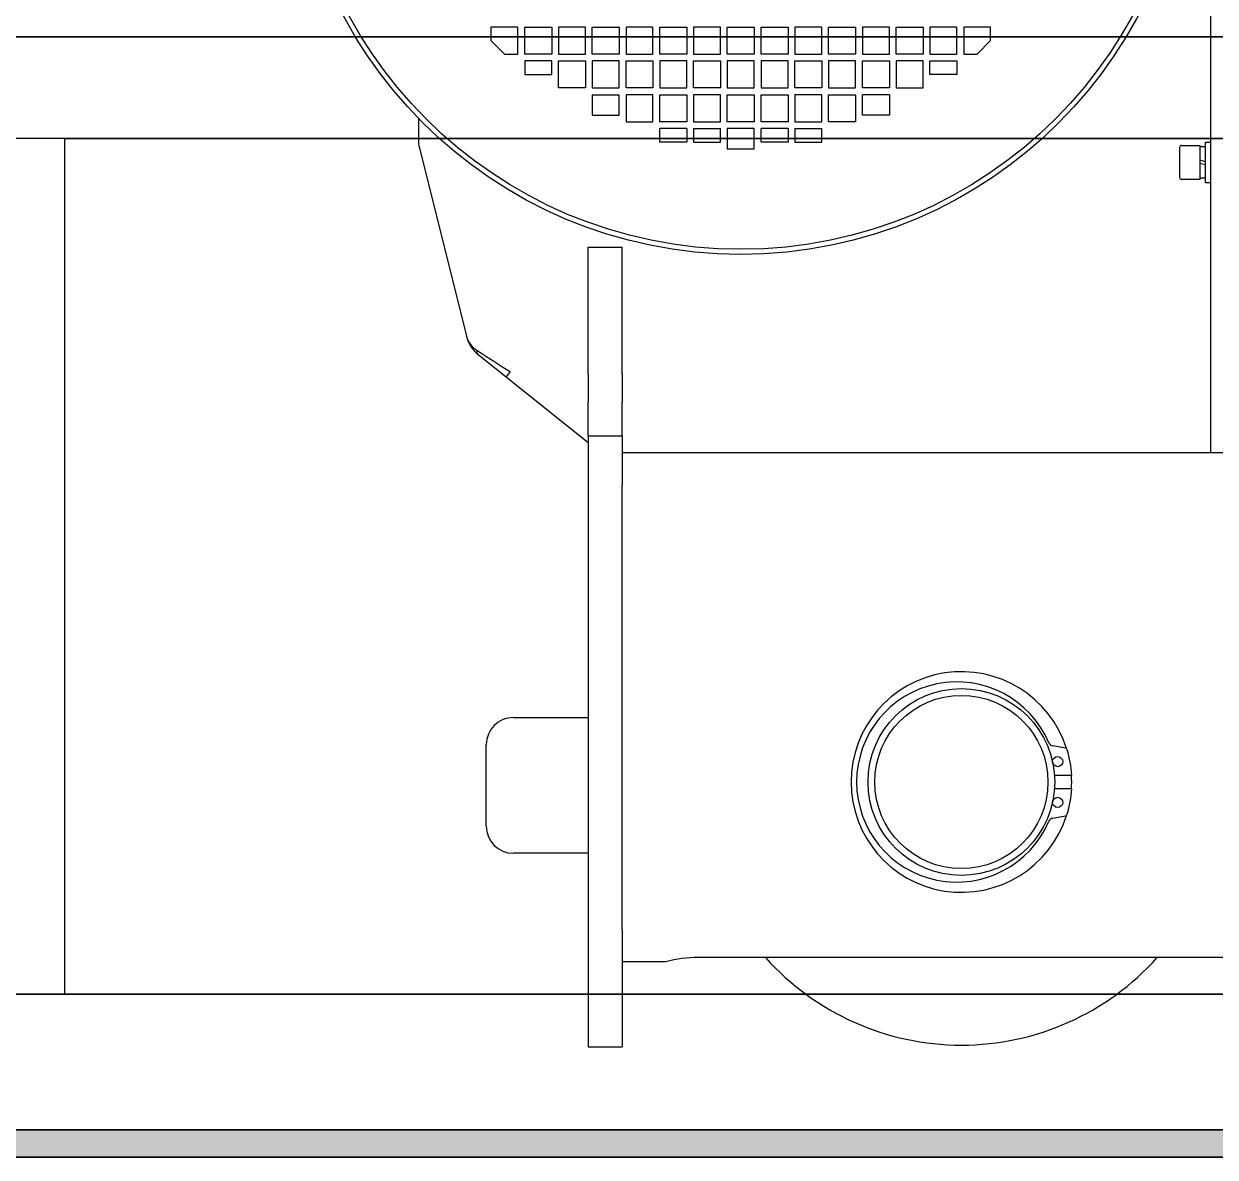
# Model space of a CAD drawing. Extents: x 220580 to 2027826, y -309201 to 71987.
# Drawn here: x 1051620.5 to 1052002.1, y -210433.6 to -210070.8 of the extents above; entities that cross this region are included whole.
import ezdxf

# ---------------------------------------------------------------- set-up
doc = ezdxf.new("R2010")
doc.units = 0
for name, color, linetype in [('A-LIN-V', 9, 'Continuous'), ('GB894．1-86轴用弹性挡圈', 7, 'Continuous'), ('JVOG4900B6S8', 7, 'Continuous'), ('N010122-0000129_', 7, 'Continuous'), ('N040301-0000177_', 7, 'Continuous'), ('N040413-0000113_', 7, 'Continuous'), ('N080101-0000117', 7, 'Continuous'), ('N090101-0000023_', 7, 'Continuous'), ('N090103-0000003_', 7, 'Continuous'), ('N090403-0000263_', 7, 'Continuous'), ('WASHER_GBIT_93_1', 7, 'Continuous'), ('WASHER_GBIT_95_2', 7, 'Continuous'), ('主', 7, 'Continuous'), ('主梁佹爮鏉', 7, 'Continuous')]:
    doc.layers.add(name, color=color, linetype=linetype)

# ---------------------------------------------------------------- blocks, each defined once
blk = doc.blocks.new('23423wer')
at = {"layer": 'A-LIN-V', "color": 1}
for p, q in [((-1674651.93, 542141.1), (-1670089.58, 542141.1)), ((-1671851.37, 542117.1), (-1674651.93, 542117.1)), ((-1667588.3, 541915.5), (-1674651.93, 541915.5)), ((-1674651.93, 541883.5), (-1672256.29, 541883.5)), ((-1668701.94, 541877.1), (-1674651.93, 541877.1))]:
    blk.add_line(p, q, dxfattribs=at)
blk = doc.blocks.new('23423wer-M')
at = {"layer": 'A-LIN-V'}
h = blk.add_hatch(color=1, dxfattribs=at)
h.dxf.hatch_style = 1
edge = h.paths.add_edge_path()
edge.add_spline(control_points=[(1672257.2, 541877.1), (1672257.17, 541879.23), (1672257.14, 541881.36), (1672257.1, 541883.5)], knot_values=[-38.32518, -38.32518, -38.32518, -38.32518, -31.932828, -31.932828, -31.932828, -31.932828], degree=3, periodic=0)
edge.add_line((1672257.1, 541883.5), (1672254.39, 541883.5))
edge.add_line((1672254.39, 541883.5), (1671666.48, 541883.5))
edge.add_line((1671666.48, 541883.5), (1671665.73, 541877.1))
edge.add_line((1671665.73, 541877.1), (1672257.2, 541877.1))
at = {"layer": 'A-LIN-V', "color": 1}
for p, q in [((1674651.93, 542141.1), (1670089.58, 542141.1)), ((1671851.37, 542117.1), (1674651.93, 542117.1)), ((1671851.37, 541915.5), (1671851.37, 542117.1)), ((1667588.3, 541915.5), (1674651.93, 541915.5)), ((1672256.29, 541915.5), (1667588.3, 541915.5)), ((1672256.29, 541883.5), (1667428.3, 541883.5)), ((1668701.94, 541877.1), (1674651.93, 541877.1))]:
    blk.add_line(p, q, dxfattribs=at)
at = {"layer": 'GB894．1-86轴用弹性挡圈', "color": 1, "linetype": 'Continuous'}
for p, q in [((1672087.23, 541973.5), (1672084.24, 541974.02)), ((1672084.66, 541967.1), (1672088.75, 541967.1)), ((1672088.75, 541963.9), (1672084.66, 541963.9)), ((1672084.24, 541956.97), (1672087.23, 541957.5))]:
    blk.add_line(p, q, dxfattribs=at)
for centre in [(1672085.42, 541970.3), (1672085.42, 541960.7)]:
    blk.add_circle(centre, 1.2, dxfattribs=at)
for centre, radius, start, end in [((1672061.62, 541965.5), 23.6, 23.0473, 336.9527), ((1672084.45, 541975.21), 1.2, 203.0473, 260), ((1672087.13, 541972.95), 0.56, 16.9699, 80), ((1672062.72, 541965.5), 26.08, 3.5173, 16.9699), ((1672062.72, 541965.5), 26.08, 343.0301, 356.4827), ((1672084.45, 541955.79), 1.2, 100, 156.9527), ((1672087.13, 541958.05), 0.56, 280, 343.0301)]:
    blk.add_arc(centre, radius, start, end, dxfattribs=at)
at = {"layer": 'JVOG4900B6S8', "color": 1, "linetype": 'Continuous'}
for p, q in [((1671958.18, 542143.36), (1671951.82, 542143.36)), ((1671951.82, 542143.36), (1671951.82, 542140.2)), ((1671958.18, 542137), (1671958.18, 542143.36)), ((1671959.78, 542143.36), (1671966.14, 542143.36)), ((1671959.78, 542137), (1671959.78, 542143.36)), ((1671966.14, 542143.36), (1671966.14, 542137)), ((1671974.1, 542143.36), (1671967.74, 542143.36)), ((1671967.74, 542143.36), (1671967.74, 542137)), ((1671974.1, 542137), (1671974.1, 542143.36)), ((1671975.7, 542143.36), (1671982.06, 542143.36)), ((1671975.7, 542137), (1671975.7, 542143.36)), ((1671982.06, 542143.36), (1671982.06, 542137)), ((1671990.02, 542143.36), (1671983.66, 542143.36)), ((1671983.66, 542143.36), (1671983.66, 542137)), ((1671990.02, 542137), (1671990.02, 542143.36)), ((1671991.62, 542143.36), (1671997.98, 542143.36)), ((1671991.62, 542137), (1671991.62, 542143.36)), ((1671997.98, 542143.36), (1671997.98, 542137)), ((1671999.58, 542143.36), (1671999.58, 542137)), ((1672005.94, 542143.36), (1671999.58, 542143.36)), ((1672005.94, 542137), (1672005.94, 542143.36)), ((1672007.54, 542137), (1672007.54, 542143.36)), ((1672007.54, 542143.36), (1672013.9, 542143.36)), ((1672013.9, 542143.36), (1672013.9, 542137)), ((1672015.5, 542137), (1672015.5, 542143.36)), ((1672015.5, 542143.36), (1672021.86, 542143.36)), ((1672021.86, 542143.36), (1672021.86, 542137)), ((1672029.82, 542143.36), (1672023.46, 542143.36)), ((1672023.46, 542143.36), (1672023.46, 542137)), ((1672029.82, 542137), (1672029.82, 542143.36)), ((1672031.42, 542137), (1672031.42, 542143.36)), ((1672031.42, 542143.36), (1672037.78, 542143.36)), ((1672037.78, 542143.36), (1672037.78, 542137)), ((1672045.74, 542143.36), (1672039.38, 542143.36)), ((1672039.38, 542143.36), (1672039.38, 542137)), ((1672045.74, 542137), (1672045.74, 542143.36)), ((1672047.34, 542143.36), (1672053.7, 542143.36)), ((1672047.34, 542137), (1672047.34, 542143.36)), ((1672053.7, 542143.36), (1672053.7, 542137)), ((1672061.66, 542143.36), (1672055.3, 542143.36)), ((1672055.3, 542143.36), (1672055.3, 542137)), ((1672061.66, 542137), (1672061.66, 542143.36)), ((1672069.62, 542143.36), (1672063.26, 542143.36)), ((1672063.26, 542143.36), (1672063.26, 542137)), ((1672069.62, 542140.2), (1672069.62, 542143.36)), ((1671951.82, 542140.2), (1671955.02, 542137)), ((1672066.42, 542137), (1672069.62, 542140.2)), ((1671955.02, 542137), (1671958.18, 542137)), ((1671966.14, 542137), (1671959.78, 542137)), ((1671966.14, 542135.4), (1671959.78, 542135.4)), ((1671959.78, 542135.4), (1671959.78, 542132.2)), ((1671966.14, 542132.2), (1671966.14, 542135.4)), ((1671967.74, 542137), (1671974.1, 542137)), ((1671967.74, 542135.4), (1671974.1, 542135.4)), ((1671967.74, 542129.04), (1671967.74, 542135.4)), ((1671974.1, 542135.4), (1671974.1, 542129.04)), ((1671982.06, 542137), (1671975.7, 542137)), ((1671982.06, 542135.4), (1671975.7, 542135.4)), ((1671975.7, 542135.4), (1671975.7, 542129.04)), ((1671982.06, 542129.04), (1671982.06, 542135.4)), ((1671983.66, 542137), (1671990.02, 542137)), ((1671983.66, 542129.04), (1671983.66, 542135.4)), ((1671983.66, 542135.4), (1671990.02, 542135.4)), ((1671990.02, 542135.4), (1671990.02, 542129.04)), ((1671997.98, 542137), (1671991.62, 542137)), ((1671991.62, 542135.4), (1671991.62, 542129.04)), ((1671997.98, 542135.4), (1671991.62, 542135.4)), ((1671997.98, 542129.04), (1671997.98, 542135.4)), ((1671999.58, 542137), (1672005.94, 542137)), ((1671999.58, 542135.4), (1672005.94, 542135.4)), ((1671999.58, 542129.04), (1671999.58, 542135.4)), ((1672005.94, 542135.4), (1672005.94, 542129.04)), ((1672013.9, 542137), (1672007.54, 542137)), ((1672007.54, 542135.4), (1672007.54, 542129.04)), ((1672013.9, 542135.4), (1672007.54, 542135.4)), ((1672013.9, 542129.04), (1672013.9, 542135.4)), ((1672021.86, 542137), (1672015.5, 542137)), ((1672021.86, 542135.4), (1672015.5, 542135.4)), ((1672015.5, 542135.4), (1672015.5, 542129.04)), ((1672021.86, 542129.04), (1672021.86, 542135.4)), ((1672023.46, 542137), (1672029.82, 542137)), ((1672023.46, 542135.4), (1672029.82, 542135.4)), ((1672023.46, 542129.04), (1672023.46, 542135.4)), ((1672029.82, 542135.4), (1672029.82, 542129.04)), ((1672037.78, 542137), (1672031.42, 542137)), ((1672031.42, 542135.4), (1672031.42, 542129.04)), ((1672037.78, 542135.4), (1672031.42, 542135.4)), ((1672037.78, 542129.04), (1672037.78, 542135.4)), ((1672039.38, 542137), (1672045.74, 542137)), ((1672039.38, 542135.4), (1672045.74, 542135.4)), ((1672039.38, 542129.04), (1672039.38, 542135.4)), ((1672045.74, 542135.4), (1672045.74, 542129.04)), ((1672053.7, 542137), (1672047.34, 542137)), ((1672053.7, 542135.4), (1672047.34, 542135.4)), ((1672047.34, 542135.4), (1672047.34, 542129.04)), ((1672053.7, 542129.04), (1672053.7, 542135.4)), ((1672055.3, 542137), (1672061.66, 542137)), ((1672055.3, 542135.4), (1672061.66, 542135.4)), ((1672055.3, 542132.2), (1672055.3, 542135.4)), ((1672061.66, 542135.4), (1672061.66, 542132.2)), ((1672063.26, 542137), (1672066.42, 542137)), ((1671959.78, 542132.2), (1671966.14, 542132.2)), ((1672061.66, 542132.2), (1672055.3, 542132.2)), ((1671974.1, 542129.04), (1671967.74, 542129.04)), ((1671975.7, 542129.04), (1671982.06, 542129.04)), ((1671975.7, 542127.44), (1671982.06, 542127.44)), ((1671975.7, 542127.44), (1671975.7, 542122.64)), ((1671982.06, 542122.64), (1671982.06, 542127.44)), ((1671990.02, 542129.04), (1671983.66, 542129.04)), ((1671990.02, 542127.44), (1671983.66, 542127.44)), ((1671983.66, 542127.44), (1671983.66, 542121.08)), ((1671990.02, 542121.08), (1671990.02, 542127.44)), ((1671991.62, 542129.04), (1671997.98, 542129.04)), ((1671991.62, 542127.44), (1671997.98, 542127.44)), ((1671991.62, 542121.08), (1671991.62, 542127.44)), ((1671997.98, 542127.44), (1671997.98, 542121.08)), ((1672005.94, 542129.04), (1671999.58, 542129.04)), ((1671999.58, 542127.44), (1671999.58, 542121.08)), ((1672005.94, 542127.44), (1671999.58, 542127.44)), ((1672005.94, 542121.08), (1672005.94, 542127.44)), ((1672007.54, 542129.04), (1672013.9, 542129.04)), ((1672007.54, 542127.44), (1672013.9, 542127.44)), ((1672007.54, 542121.08), (1672007.54, 542127.44)), ((1672013.9, 542127.44), (1672013.9, 542121.08)), ((1672015.5, 542129.04), (1672021.86, 542129.04)), ((1672015.5, 542127.44), (1672021.86, 542127.44)), ((1672015.5, 542121.08), (1672015.5, 542127.44)), ((1672021.86, 542127.44), (1672021.86, 542121.08)), ((1672029.82, 542129.04), (1672023.46, 542129.04)), ((1672023.46, 542127.44), (1672023.46, 542121.08)), ((1672029.82, 542127.44), (1672023.46, 542127.44)), ((1672029.82, 542121.08), (1672029.82, 542127.44)), ((1672031.42, 542129.04), (1672037.78, 542129.04)), ((1672031.42, 542121.08), (1672031.42, 542127.44)), ((1672031.42, 542127.44), (1672037.78, 542127.44)), ((1672037.78, 542127.44), (1672037.78, 542121.08)), ((1672045.74, 542129.04), (1672039.38, 542129.04)), ((1672045.74, 542127.44), (1672039.38, 542127.44)), ((1672039.38, 542122.64), (1672039.38, 542127.44)), ((1672045.74, 542127.44), (1672045.74, 542122.64)), ((1672047.34, 542129.04), (1672053.7, 542129.04)), ((1671934.72, 542121.89), (1671934.72, 542116.88)), ((1671975.7, 542122.64), (1671982.06, 542122.64)), ((1671983.66, 542121.08), (1671990.02, 542121.08)), ((1671997.98, 542121.08), (1671991.62, 542121.08)), ((1671999.58, 542121.08), (1672005.94, 542121.08)), ((1672013.9, 542121.08), (1672007.54, 542121.08)), ((1672021.86, 542121.08), (1672015.5, 542121.08)), ((1672023.46, 542121.08), (1672029.82, 542121.08)), ((1672037.78, 542121.08), (1672031.42, 542121.08)), ((1672045.74, 542122.64), (1672039.38, 542122.64)), ((1671997.98, 542119.48), (1671991.62, 542119.48)), ((1671991.62, 542116.28), (1671991.62, 542119.48)), ((1671997.98, 542119.48), (1671997.98, 542116.28)), ((1671999.58, 542119.48), (1672005.94, 542119.48)), ((1671999.58, 542119.48), (1671999.58, 542116.28)), ((1672005.94, 542116.28), (1672005.94, 542119.48)), ((1672013.9, 542119.48), (1672007.54, 542119.48)), ((1672007.54, 542119.48), (1672007.54, 542114.68)), ((1672013.9, 542114.68), (1672013.9, 542119.48)), ((1672021.86, 542119.48), (1672015.5, 542119.48)), ((1672015.5, 542116.28), (1672015.5, 542119.48)), ((1672021.86, 542119.48), (1672021.86, 542116.28)), ((1672023.46, 542119.48), (1672029.82, 542119.48)), ((1672023.46, 542119.48), (1672023.46, 542116.28)), ((1672029.82, 542116.28), (1672029.82, 542119.48)), ((1671997.98, 542116.28), (1671991.62, 542116.28)), ((1671999.58, 542116.28), (1672005.94, 542116.28)), ((1672021.86, 542116.28), (1672015.5, 542116.28)), ((1672023.46, 542116.28), (1672029.82, 542116.28)), ((1671934.96, 542114.94), (1671946.07, 542070.52)), ((1672007.54, 542114.68), (1672013.9, 542114.68)), ((1671948.83, 542066.21), (1671955.39, 542060.96)), ((1671956.39, 542062.21), (1671955.39, 542060.96)), ((1671955.39, 542060.96), (1671974.72, 542045.5))]:
    blk.add_line(p, q, dxfattribs=at)
for radius in [106.08, 104.88]:
    blk.add_circle((1672010.72, 542195.9), radius, dxfattribs=at)
for centre, radius, start, end in [((1671942.72, 542116.88), 8, 180, 194.0362), ((1671953.83, 542072.46), 8, 194.0362, 231.3402), ((1671951.49, 542071.96), 5.61, 194.8868, 238.9388), ((1672150.49, 542377.15), 369.95, 236.9245, 238.3536)]:
    blk.add_arc(centre, radius, start, end, dxfattribs=at)
at = {"layer": 'JVOG4900B6S8', "color": 1, "linetype": 'Continuous', "extrusion": (0, 0, -1)}
blk.add_ellipse((1671949.83, 542067.46), major_axis=(1, 1.25), ratio=0.622513, start_param=3.141591, end_param=4.027339, dxfattribs=at)
at = {"layer": 'N010122-0000129_', "color": 1, "linetype": 'Continuous'}
for p, q in [((1672114.64, 542115.5), (1672118.96, 542115.5)), ((1672118.96, 542115.5), (1672118.96, 542107.5)), ((1672114.16, 542115.02), (1672114.16, 542107.98)), ((1672118.96, 542107.5), (1672114.64, 542107.5))]:
    blk.add_line(p, q, dxfattribs=at)
for centre, start, end in [((1672114.64, 542115.02), 90, 180), ((1672114.64, 542107.98), 180, 270)]:
    blk.add_arc(centre, 0.48, start, end, dxfattribs=at)
at = {"layer": 'N040301-0000177_', "color": 1, "linetype": 'Continuous'}
for p, q in [((1671974.72, 542061.5), (1671974.72, 542091.5)), ((1671974.72, 542091.5), (1671982.72, 542091.5)), ((1671982.72, 542061.5), (1671982.72, 542091.5)), ((1671974.72, 542061.5), (1671974.72, 542055.1)), ((1671982.72, 542061.5), (1671982.72, 542055.1)), ((1671974.72, 542047.1), (1671974.72, 542055.1)), ((1671982.72, 542047.1), (1671982.72, 542055.1)), ((1671974.72, 542047.1), (1671974.72, 542039.1)), ((1671974.72, 542047.1), (1671982.72, 542047.1)), ((1671982.72, 542047.1), (1671982.72, 542039.1)), ((1671974.72, 542039.1), (1671974.72, 541911.1)), ((1671982.72, 542039.1), (1671982.72, 542035.53)), ((1671982.72, 541930.67), (1671982.72, 541911.1)), ((1671974.72, 541911.1), (1671974.72, 541903.1)), ((1671982.72, 541911.1), (1671982.72, 541903.1)), ((1671974.72, 541903.1), (1671982.72, 541903.1))]:
    blk.add_line(p, q, dxfattribs=at)
at = {"layer": 'N040413-0000113_', "color": 1, "linetype": 'Continuous'}
for p, q in [((1672382.72, 542043.1), (1671982.72, 542043.1)), ((1671982.72, 542027.1), (1671982.72, 542035.53)), ((1671982.72, 541939.1), (1671982.72, 542027.1)), ((1671982.72, 541930.67), (1671982.72, 541939.1)), ((1671993.09, 541923.1), (1671982.72, 541923.1)), ((1672124.72, 541924.11), (1672000.72, 541924.11))]:
    blk.add_line(p, q, dxfattribs=at)
for centre, radius, start, end in [((1672062.72, 541965.5), 26, 17.6115, 180), ((1672062.72, 541965.5), 26, 356.4719, 3.5281), ((1672062.72, 541965.5), 26, 180, 342.3885), ((1672000.26, 541898.28), 25.84, 88.986, 106.1217)]:
    blk.add_arc(centre, radius, start, end, dxfattribs=at)
at = {"layer": 'N080101-0000117', "color": 1, "linetype": 'Continuous'}
for p, q in [((1671957.12, 541980.7), (1671974.72, 541980.7)), ((1671950.72, 541955.1), (1671950.72, 541974.3)), ((1671974.72, 541948.7), (1671957.12, 541948.7))]:
    blk.add_line(p, q, dxfattribs=at)
for centre, start, end in [((1671957.12, 541974.3), 90, 180), ((1671957.12, 541955.1), 180, 270)]:
    blk.add_arc(centre, 6.4, start, end, dxfattribs=at)
at = {"layer": 'N090101-0000023_', "color": 1, "linetype": 'Continuous'}
blk.add_arc((1672062.72, 541965.5), 62, 221.8781, 318.1219, dxfattribs=at)
at = {"layer": 'N090103-0000003_', "color": 1, "linetype": 'Continuous'}
for radius in [22, 20.4]:
    blk.add_circle((1672062.72, 541965.5), radius, dxfattribs=at)
at = {"layer": 'N090403-0000263_', "color": 1, "linetype": 'Continuous'}
blk.add_line((1672121.52, 542043.1), (1672121.52, 542279.9), dxfattribs=at)
at = {"layer": 'WASHER_GBIT_93_1', "color": 1, "linetype": 'Continuous'}
for p, q in [((1672118.96, 542115.22), (1672120.24, 542115.22)), ((1672120.24, 542111.66), (1672118.96, 542112)), ((1672118.96, 542111.34), (1672120.24, 542110.99)), ((1672120.24, 542107.78), (1672118.96, 542107.78))]:
    blk.add_line(p, q, dxfattribs=at)
at = {"layer": 'WASHER_GBIT_95_2', "color": 1, "linetype": 'Continuous'}
for p, q in [((1672120.24, 542106.7), (1672120.24, 542116.3)), ((1672120.24, 542116.3), (1672121.52, 542116.3)), ((1672121.52, 542106.7), (1672120.24, 542106.7))]:
    blk.add_line(p, q, dxfattribs=at)
at = {"layer": '主', "color": 1, "linetype": 'Continuous'}
blk.add_line((1672026.06, 541915.5), (1671982.72, 541915.5), dxfattribs=at)
at = {"layer": '主梁佹爮鏉', "color": 1, "linetype": 'Continuous'}
for p, q in [((1671982.72, 541915.5), (1672026.06, 541915.5)), ((1672099.38, 541915.5), (1672388.54, 541915.5))]:
    blk.add_line(p, q, dxfattribs=at)

msp = doc.modelspace()

# ---------------------------------------------------------------- block references
at = {"xscale": 1.35874988235309, "yscale": 1.35874988235309, "zscale": 1.35874988235309}
for name, p in [('23423wer-M', (-1219994.19, -946709.07)), ('23423wer', (3326592.04, -946709.07))]:
    msp.add_blockref(name, p, dxfattribs=at)

doc.saveas('drawing.dxf')
